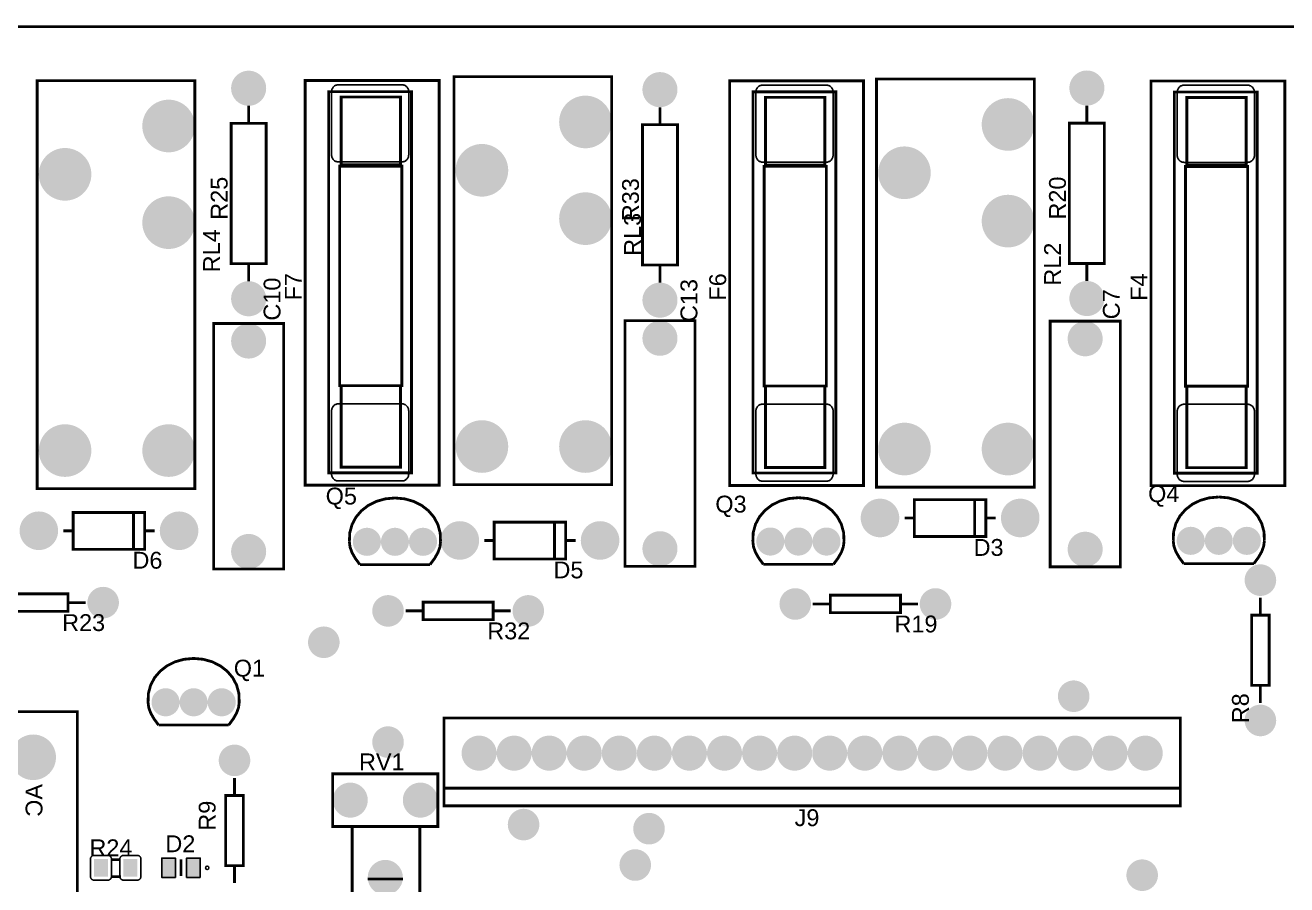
# Model space of a CAD drawing. Header units: inches. Extents: x 15 to 148, y 10 to 111.
# Drawn here: x 131.62 to 137.38, y 101.42 to 105.34 of the extents above; entities that cross this region are included whole.
import ezdxf

# ---------------------------------------------------------------- set-up
doc = ezdxf.new("R2010")
doc.units = ezdxf.units.IN
doc.header["$MEASUREMENT"] = 0
doc.layers.add('BLK_12AWG', color=7, linetype='Continuous')

# ---------------------------------------------------------------- blocks, each defined once
blk = doc.blocks.new('RPAD')
blk.add_trace([(-0.5, -0.5), (-0.5, 0.5), (0.5, -0.5), (0.5, 0.5)])
blk = doc.blocks.new('EPAD')
at = {"const_width": 0.5}
blk.add_lwpolyline([(-0.25, 0, 1), (0.25, 0, 1)], format="xyb", close=True, dxfattribs=at)
blk = doc.blocks.new('trr')
for points, const_width in [([(131.518, 100.4441), (137.4527, 100.4441), (137.4527, 104.9698), (131.518, 104.9698), (131.518, 100.4441)], 0.008), ([(131.518, 100.4441), (137.4527, 100.4441), (137.4527, 104.9698), (131.518, 104.9698), (131.518, 100.4441)], 0.008), ([(131.518, 100.4441), (137.4527, 100.4441), (137.4527, 104.9698), (131.518, 104.9698), (131.518, 100.4441)], 0.008), ([(132.521, 103.6527), (132.971, 103.6527), (132.971, 104.8159), (132.521, 104.8159), (132.521, 103.6527)], 0.008), ([(132.521, 103.6527), (132.971, 103.6527), (132.971, 104.8159), (132.521, 104.8159), (132.521, 103.6527)], 0.008), ([(132.521, 103.6527), (132.971, 103.6527), (132.971, 104.8159), (132.521, 104.8159), (132.521, 103.6527)], 0.008), ([(133.2857, 103.6627), (133.6676, 103.6627), (133.6676, 104.8162), (133.2857, 104.8162), (133.2857, 103.6627)], 0.008), ([(133.2857, 103.6627), (133.6676, 103.6627), (133.6676, 104.8162), (133.2857, 104.8162), (133.2857, 103.6627)], 0.008), ([(133.2857, 103.6627), (133.6676, 103.6627), (133.6676, 104.8162), (133.2857, 104.8162), (133.2857, 103.6627)], 0.008), ([(133.7099, 103.6642), (134.1599, 103.6642), (134.1599, 104.8274), (133.7099, 104.8274), (133.7099, 103.6642)], 0.008), ([(133.7099, 103.6642), (134.1599, 103.6642), (134.1599, 104.8274), (133.7099, 104.8274), (133.7099, 103.6642)], 0.008), ([(133.7099, 103.6642), (134.1599, 103.6642), (134.1599, 104.8274), (133.7099, 104.8274), (133.7099, 103.6642)], 0.008), ([(134.4962, 103.6619), (134.8781, 103.6619), (134.8781, 104.8155), (134.4962, 104.8155), (134.4962, 103.6619)], 0.008), ([(134.4962, 103.6619), (134.8781, 103.6619), (134.8781, 104.8155), (134.4962, 104.8155), (134.4962, 103.6619)], 0.008), ([(134.4962, 103.6619), (134.8781, 103.6619), (134.8781, 104.8155), (134.4962, 104.8155), (134.4962, 103.6619)], 0.008), ([(134.9152, 103.6571), (135.3652, 103.6571), (135.3652, 104.8203), (134.9152, 104.8203), (134.9152, 103.6571)], 0.008), ([(134.9152, 103.6571), (135.3652, 103.6571), (135.3652, 104.8203), (134.9152, 104.8203), (134.9152, 103.6571)], 0.008), ([(134.9152, 103.6571), (135.3652, 103.6571), (135.3652, 104.8203), (134.9152, 104.8203), (134.9152, 103.6571)], 0.008), ([(135.6979, 103.6615), (136.0798, 103.6615), (136.0798, 104.8151), (135.6979, 104.8151), (135.6979, 103.6615)], 0.008), ([(135.6979, 103.6615), (136.0798, 103.6615), (136.0798, 104.8151), (135.6979, 104.8151), (135.6979, 103.6615)], 0.008), ([(135.6979, 103.6615), (136.0798, 103.6615), (136.0798, 104.8151), (135.6979, 104.8151), (135.6979, 103.6615)], 0.008), ([(133.3527, 103.6981), (133.5889, 103.6981), (133.5889, 104.7847), (133.3527, 104.7847), (133.3527, 103.6981)], 0.008), ([(133.3527, 103.6981), (133.5889, 103.6981), (133.5889, 104.7847), (133.3527, 104.7847), (133.3527, 103.6981)], 0.008), ([(133.3527, 103.6981), (133.5889, 103.6981), (133.5889, 104.7847), (133.3527, 104.7847), (133.3527, 103.6981)], 0.008), ([(134.5631, 103.6974), (134.7993, 103.6974), (134.7993, 104.784), (134.5631, 104.784), (134.5631, 103.6974)], 0.008), ([(134.5631, 103.6974), (134.7993, 103.6974), (134.7993, 104.784), (134.5631, 104.784), (134.5631, 103.6974)], 0.008), ([(134.5631, 103.6974), (134.7993, 103.6974), (134.7993, 104.784), (134.5631, 104.784), (134.5631, 103.6974)], 0.008), ([(135.7648, 103.697), (136.001, 103.697), (136.001, 104.7836), (135.7648, 104.7836), (135.7648, 103.697)], 0.008), ([(135.7648, 103.697), (136.001, 103.697), (136.001, 104.7836), (135.7648, 104.7836), (135.7648, 103.697)], 0.008), ([(135.7648, 103.697), (136.001, 103.697), (136.001, 104.7836), (135.7648, 104.7836), (135.7648, 103.697)], 0.008), ([(133.1243, 104.6942), (133.1243, 104.7442)], 0.008), ([(133.1243, 104.6942), (133.1243, 104.7442)], 0.008), ([(133.1243, 104.6942), (133.1243, 104.7442)], 0.008), ([(133.3881, 104.5761), (133.5574, 104.5761), (133.5574, 104.769), (133.3881, 104.769), (133.3881, 104.5761)], 0.008), ([(133.3881, 104.5761), (133.5574, 104.5761), (133.5574, 104.769), (133.3881, 104.769), (133.3881, 104.5761)], 0.008), ([(133.3881, 104.5761), (133.5574, 104.5761), (133.5574, 104.769), (133.3881, 104.769), (133.3881, 104.5761)], 0.008), ([(134.2975, 104.6902), (134.2975, 104.7402)], 0.008), ([(134.2975, 104.6902), (134.2975, 104.7402)], 0.008), ([(134.2975, 104.6902), (134.2975, 104.7402)], 0.008), ([(134.5985, 104.5753), (134.7678, 104.5753), (134.7678, 104.7682), (134.5985, 104.7682), (134.5985, 104.5753)], 0.008), ([(134.5985, 104.5753), (134.7678, 104.5753), (134.7678, 104.7682), (134.5985, 104.7682), (134.5985, 104.5753)], 0.008), ([(134.5985, 104.5753), (134.7678, 104.5753), (134.7678, 104.7682), (134.5985, 104.7682), (134.5985, 104.5753)], 0.008), ([(135.5152, 104.6948), (135.5152, 104.7448)], 0.008), ([(135.5152, 104.6948), (135.5152, 104.7448)], 0.008), ([(135.5152, 104.6948), (135.5152, 104.7448)], 0.008), ([(135.8002, 104.5749), (135.9695, 104.5749), (135.9695, 104.7678), (135.8002, 104.7678), (135.8002, 104.5749)], 0.008), ([(135.8002, 104.5749), (135.9695, 104.5749), (135.9695, 104.7678), (135.8002, 104.7678), (135.8002, 104.5749)], 0.008), ([(135.8002, 104.5749), (135.9695, 104.5749), (135.9695, 104.7678), (135.8002, 104.7678), (135.8002, 104.5749)], 0.008), ([(133.0743, 104.2942), (133.1743, 104.2942), (133.1743, 104.6942), (133.0743, 104.6942), (133.0743, 104.2942)], 0.008), ([(133.0743, 104.2942), (133.1743, 104.2942), (133.1743, 104.6942), (133.0743, 104.6942), (133.0743, 104.2942)], 0.008), ([(133.0743, 104.2942), (133.1743, 104.2942), (133.1743, 104.6942), (133.0743, 104.6942), (133.0743, 104.2942)], 0.008), ([(134.2475, 104.2902), (134.3475, 104.2902), (134.3475, 104.6902), (134.2475, 104.6902), (134.2475, 104.2902)], 0.008), ([(134.2475, 104.2902), (134.3475, 104.2902), (134.3475, 104.6902), (134.2475, 104.6902), (134.2475, 104.2902)], 0.008), ([(134.2475, 104.2902), (134.3475, 104.2902), (134.3475, 104.6902), (134.2475, 104.6902), (134.2475, 104.2902)], 0.008), ([(135.4652, 104.2948), (135.5652, 104.2948), (135.5652, 104.6948), (135.4652, 104.6948), (135.4652, 104.2948)], 0.008), ([(135.4652, 104.2948), (135.5652, 104.2948), (135.5652, 104.6948), (135.4652, 104.6948), (135.4652, 104.2948)], 0.008), ([(135.4652, 104.2948), (135.5652, 104.2948), (135.5652, 104.6948), (135.4652, 104.6948), (135.4652, 104.2948)], 0.008), ([(133.3842, 103.9462), (133.5613, 103.9462), (133.5613, 104.5721), (133.3842, 104.5721), (133.3842, 103.9462)], 0.008), ([(133.3842, 103.9462), (133.5613, 103.9462), (133.5613, 104.5721), (133.3842, 104.5721), (133.3842, 103.9462)], 0.008), ([(133.3842, 103.9462), (133.5613, 103.9462), (133.5613, 104.5721), (133.3842, 104.5721), (133.3842, 103.9462)], 0.008), ([(134.5946, 103.9454), (134.7718, 103.9454), (134.7718, 104.5714), (134.5946, 104.5714), (134.5946, 103.9454)], 0.008), ([(134.5946, 103.9454), (134.7718, 103.9454), (134.7718, 104.5714), (134.5946, 104.5714), (134.5946, 103.9454)], 0.008), ([(134.5946, 103.9454), (134.7718, 103.9454), (134.7718, 104.5714), (134.5946, 104.5714), (134.5946, 103.9454)], 0.008), ([(135.7963, 103.945), (135.9735, 103.945), (135.9735, 104.571), (135.7963, 104.571), (135.7963, 103.945)], 0.008), ([(135.7963, 103.945), (135.9735, 103.945), (135.9735, 104.571), (135.7963, 104.571), (135.7963, 103.945)], 0.008), ([(135.7963, 103.945), (135.9735, 103.945), (135.9735, 104.571), (135.7963, 104.571), (135.7963, 103.945)], 0.008), ([(133.1243, 104.2442), (133.1243, 104.2942)], 0.008), ([(133.1243, 104.2442), (133.1243, 104.2942)], 0.008), ([(133.1243, 104.2442), (133.1243, 104.2942)], 0.008), ([(134.2975, 104.2402), (134.2975, 104.2902)], 0.008), ([(134.2975, 104.2402), (134.2975, 104.2902)], 0.008), ([(134.2975, 104.2402), (134.2975, 104.2902)], 0.008), ([(135.5152, 104.2448), (135.5152, 104.2948)], 0.008), ([(135.5152, 104.2448), (135.5152, 104.2948)], 0.008), ([(135.5152, 104.2448), (135.5152, 104.2948)], 0.008), ([(134.1975, 103.4316), (134.3975, 103.4316), (134.3975, 104.1316), (134.1975, 104.1316), (134.1975, 103.4316)], 0.008), ([(134.1975, 103.4316), (134.3975, 103.4316), (134.3975, 104.1316), (134.1975, 104.1316), (134.1975, 103.4316)], 0.008), ([(134.1975, 103.4316), (134.3975, 103.4316), (134.3975, 104.1316), (134.1975, 104.1316), (134.1975, 103.4316)], 0.008), ([(135.4103, 103.4301), (135.6103, 103.4301), (135.6103, 104.1301), (135.4103, 104.1301), (135.4103, 103.4301)], 0.008), ([(135.4103, 103.4301), (135.6103, 103.4301), (135.6103, 104.1301), (135.4103, 104.1301), (135.4103, 103.4301)], 0.008), ([(135.4103, 103.4301), (135.6103, 103.4301), (135.6103, 104.1301), (135.4103, 104.1301), (135.4103, 103.4301)], 0.008), ([(133.0243, 103.4237), (133.2243, 103.4237), (133.2243, 104.1237), (133.0243, 104.1237), (133.0243, 103.4237)], 0.008), ([(133.0243, 103.4237), (133.2243, 103.4237), (133.2243, 104.1237), (133.0243, 104.1237), (133.0243, 103.4237)], 0.008), ([(133.0243, 103.4237), (133.2243, 103.4237), (133.2243, 104.1237), (133.0243, 104.1237), (133.0243, 103.4237)], 0.008), ([(133.3881, 103.7139), (133.5574, 103.7139), (133.5574, 103.9462), (133.3881, 103.9462), (133.3881, 103.7139)], 0.008), ([(133.3881, 103.7139), (133.5574, 103.7139), (133.5574, 103.9462), (133.3881, 103.9462), (133.3881, 103.7139)], 0.008), ([(133.3881, 103.7139), (133.5574, 103.7139), (133.5574, 103.9462), (133.3881, 103.9462), (133.3881, 103.7139)], 0.008), ([(134.5985, 103.7131), (134.7678, 103.7131), (134.7678, 103.9454), (134.5985, 103.9454), (134.5985, 103.7131)], 0.008), ([(134.5985, 103.7131), (134.7678, 103.7131), (134.7678, 103.9454), (134.5985, 103.9454), (134.5985, 103.7131)], 0.008), ([(134.5985, 103.7131), (134.7678, 103.7131), (134.7678, 103.9454), (134.5985, 103.9454), (134.5985, 103.7131)], 0.008), ([(135.8002, 103.7127), (135.9695, 103.7127), (135.9695, 103.945), (135.8002, 103.945), (135.8002, 103.7127)], 0.008), ([(135.8002, 103.7127), (135.9695, 103.7127), (135.9695, 103.945), (135.8002, 103.945), (135.8002, 103.7127)], 0.008), ([(135.8002, 103.7127), (135.9695, 103.7127), (135.9695, 103.945), (135.8002, 103.945), (135.8002, 103.7127)], 0.008), ([(133.4116, 103.5013), (133.4127, 103.5268), (133.4192, 103.5505), (133.4305, 103.5717), (133.4463, 103.5901), (133.4658, 103.6053), (133.4886, 103.6166), (133.514, 103.6238), (133.5416, 103.6263)], 0.008), ([(133.4116, 103.5013), (133.4127, 103.5268), (133.4192, 103.5505), (133.4305, 103.5717), (133.4463, 103.5901), (133.4658, 103.6053), (133.4886, 103.6166), (133.514, 103.6238), (133.5416, 103.6263)], 0.008), ([(133.4116, 103.5013), (133.4127, 103.5268), (133.4192, 103.5505), (133.4305, 103.5717), (133.4463, 103.5901), (133.4658, 103.6053), (133.4886, 103.6166), (133.514, 103.6238), (133.5416, 103.6263)], 0.008), ([(133.6716, 103.5013), (133.6706, 103.5268), (133.6641, 103.5505), (133.6527, 103.5717), (133.637, 103.5901), (133.6175, 103.6053), (133.5947, 103.6166), (133.5692, 103.6238), (133.5416, 103.6263)], 0.008), ([(133.6716, 103.5013), (133.6706, 103.5268), (133.6641, 103.5505), (133.6527, 103.5717), (133.637, 103.5901), (133.6175, 103.6053), (133.5947, 103.6166), (133.5692, 103.6238), (133.5416, 103.6263)], 0.008), ([(133.6716, 103.5013), (133.6706, 103.5268), (133.6641, 103.5505), (133.6527, 103.5717), (133.637, 103.5901), (133.6175, 103.6053), (133.5947, 103.6166), (133.5692, 103.6238), (133.5416, 103.6263)], 0.008), ([(134.5624, 103.5021), (134.5635, 103.5276), (134.5699, 103.5513), (134.5813, 103.5725), (134.5971, 103.5909), (134.6166, 103.6061), (134.6394, 103.6174), (134.6648, 103.6246), (134.6924, 103.6271)], 0.008), ([(134.5624, 103.5021), (134.5635, 103.5276), (134.5699, 103.5513), (134.5813, 103.5725), (134.5971, 103.5909), (134.6166, 103.6061), (134.6394, 103.6174), (134.6648, 103.6246), (134.6924, 103.6271)], 0.008), ([(134.5624, 103.5021), (134.5635, 103.5276), (134.5699, 103.5513), (134.5813, 103.5725), (134.5971, 103.5909), (134.6166, 103.6061), (134.6394, 103.6174), (134.6648, 103.6246), (134.6924, 103.6271)], 0.008), ([(134.8224, 103.5021), (134.8214, 103.5276), (134.8149, 103.5513), (134.8035, 103.5725), (134.7878, 103.5909), (134.7682, 103.6061), (134.7455, 103.6174), (134.72, 103.6246), (134.6924, 103.6271)], 0.008), ([(134.8224, 103.5021), (134.8214, 103.5276), (134.8149, 103.5513), (134.8035, 103.5725), (134.7878, 103.5909), (134.7682, 103.6061), (134.7455, 103.6174), (134.72, 103.6246), (134.6924, 103.6271)], 0.008), ([(134.8224, 103.5021), (134.8214, 103.5276), (134.8149, 103.5513), (134.8035, 103.5725), (134.7878, 103.5909), (134.7682, 103.6061), (134.7455, 103.6174), (134.72, 103.6246), (134.6924, 103.6271)], 0.008), ([(135.7614, 103.5041), (135.7625, 103.5296), (135.7689, 103.5533), (135.7803, 103.5745), (135.7961, 103.5929), (135.8156, 103.6081), (135.8384, 103.6194), (135.8638, 103.6266), (135.8914, 103.6291)], 0.008), ([(135.7614, 103.5041), (135.7625, 103.5296), (135.7689, 103.5533), (135.7803, 103.5745), (135.7961, 103.5929), (135.8156, 103.6081), (135.8384, 103.6194), (135.8638, 103.6266), (135.8914, 103.6291)], 0.008), ([(135.7614, 103.5041), (135.7625, 103.5296), (135.7689, 103.5533), (135.7803, 103.5745), (135.7961, 103.5929), (135.8156, 103.6081), (135.8384, 103.6194), (135.8638, 103.6266), (135.8914, 103.6291)], 0.008), ([(136.0214, 103.5041), (136.0204, 103.5296), (136.0139, 103.5533), (136.0025, 103.5745), (135.9868, 103.5929), (135.9672, 103.6081), (135.9445, 103.6194), (135.919, 103.6266), (135.8914, 103.6291)], 0.008), ([(136.0214, 103.5041), (136.0204, 103.5296), (136.0139, 103.5533), (136.0025, 103.5745), (135.9868, 103.5929), (135.9672, 103.6081), (135.9445, 103.6194), (135.919, 103.6266), (135.8914, 103.6291)], 0.008), ([(136.0214, 103.5041), (136.0204, 103.5296), (136.0139, 103.5533), (136.0025, 103.5745), (135.9868, 103.5929), (135.9672, 103.6081), (135.9445, 103.6194), (135.919, 103.6266), (135.8914, 103.6291)], 0.008), ([(135.023, 103.5163), (135.227, 103.5163), (135.227, 103.6213), (135.023, 103.6213), (135.023, 103.5163)], 0.008), ([(135.023, 103.5163), (135.227, 103.5163), (135.227, 103.6213), (135.023, 103.6213), (135.023, 103.5163)], 0.008), ([(135.023, 103.5163), (135.227, 103.5163), (135.227, 103.6213), (135.023, 103.6213), (135.023, 103.5163)], 0.008), ([(135.195, 103.5173), (135.195, 103.6203)], 0.008), ([(135.195, 103.5173), (135.195, 103.6203)], 0.008), ([(135.195, 103.5173), (135.195, 103.6203)], 0.008), ([(132.6239, 103.4798), (132.8279, 103.4798), (132.8279, 103.5848), (132.6239, 103.5848), (132.6239, 103.4798)], 0.008), ([(132.6239, 103.4798), (132.8279, 103.4798), (132.8279, 103.5848), (132.6239, 103.5848), (132.6239, 103.4798)], 0.008), ([(132.6239, 103.4798), (132.8279, 103.4798), (132.8279, 103.5848), (132.6239, 103.5848), (132.6239, 103.4798)], 0.008), ([(132.7959, 103.4808), (132.7959, 103.5838)], 0.008), ([(132.7959, 103.4808), (132.7959, 103.5838)], 0.008), ([(132.7959, 103.4808), (132.7959, 103.5838)], 0.008), ([(133.8247, 103.4522), (134.0287, 103.4522), (134.0287, 103.5572), (133.8247, 103.5572), (133.8247, 103.4522)], 0.008), ([(133.8247, 103.4522), (134.0287, 103.4522), (134.0287, 103.5572), (133.8247, 103.5572), (133.8247, 103.4522)], 0.008), ([(133.8247, 103.4522), (134.0287, 103.4522), (134.0287, 103.5572), (133.8247, 103.5572), (133.8247, 103.4522)], 0.008), ([(133.9967, 103.4532), (133.9967, 103.5562)], 0.008), ([(133.9967, 103.4532), (133.9967, 103.5562)], 0.008), ([(133.9967, 103.4532), (133.9967, 103.5562)], 0.008), ([(135.023, 103.5693), (134.995, 103.5693)], 0.008), ([(135.023, 103.5693), (134.995, 103.5693)], 0.008), ([(135.023, 103.5693), (134.995, 103.5693)], 0.008), ([(135.255, 103.5693), (135.227, 103.5693)], 0.008), ([(135.255, 103.5693), (135.227, 103.5693)], 0.008), ([(135.255, 103.5693), (135.227, 103.5693)], 0.008), ([(132.6239, 103.5328), (132.5959, 103.5328)], 0.008), ([(132.6239, 103.5328), (132.5959, 103.5328)], 0.008), ([(132.6239, 103.5328), (132.5959, 103.5328)], 0.008), ([(132.8559, 103.5328), (132.8279, 103.5328)], 0.008), ([(132.8559, 103.5328), (132.8279, 103.5328)], 0.008), ([(132.8559, 103.5328), (132.8279, 103.5328)], 0.008), ([(133.4116, 103.5013), (133.4135, 103.4862), (133.4191, 103.4706), (133.4285, 103.4542), (133.4416, 103.4363)], 0.008), ([(133.4116, 103.5013), (133.4135, 103.4862), (133.4191, 103.4706), (133.4285, 103.4542), (133.4416, 103.4363)], 0.008), ([(133.4116, 103.5013), (133.4135, 103.4862), (133.4191, 103.4706), (133.4285, 103.4542), (133.4416, 103.4363)], 0.008), ([(133.6716, 103.5013), (133.6698, 103.4862), (133.6641, 103.4706), (133.6548, 103.4542), (133.6416, 103.4363)], 0.008), ([(133.6716, 103.5013), (133.6698, 103.4862), (133.6641, 103.4706), (133.6548, 103.4542), (133.6416, 103.4363)], 0.008), ([(133.6716, 103.5013), (133.6698, 103.4862), (133.6641, 103.4706), (133.6548, 103.4542), (133.6416, 103.4363)], 0.008), ([(133.8247, 103.5052), (133.7967, 103.5052)], 0.008), ([(133.8247, 103.5052), (133.7967, 103.5052)], 0.008), ([(133.8247, 103.5052), (133.7967, 103.5052)], 0.008), ([(134.0567, 103.5052), (134.0287, 103.5052)], 0.008), ([(134.0567, 103.5052), (134.0287, 103.5052)], 0.008), ([(134.0567, 103.5052), (134.0287, 103.5052)], 0.008), ([(134.5624, 103.5021), (134.5643, 103.487), (134.5699, 103.4714), (134.5793, 103.455), (134.5924, 103.4371)], 0.008), ([(134.5624, 103.5021), (134.5643, 103.487), (134.5699, 103.4714), (134.5793, 103.455), (134.5924, 103.4371)], 0.008), ([(134.5624, 103.5021), (134.5643, 103.487), (134.5699, 103.4714), (134.5793, 103.455), (134.5924, 103.4371)], 0.008), ([(134.8224, 103.5021), (134.8205, 103.487), (134.8149, 103.4714), (134.8055, 103.455), (134.7924, 103.4371)], 0.008), ([(134.8224, 103.5021), (134.8205, 103.487), (134.8149, 103.4714), (134.8055, 103.455), (134.7924, 103.4371)], 0.008), ([(134.8224, 103.5021), (134.8205, 103.487), (134.8149, 103.4714), (134.8055, 103.455), (134.7924, 103.4371)], 0.008), ([(135.7614, 103.5041), (135.7633, 103.489), (135.7689, 103.4734), (135.7783, 103.457), (135.7914, 103.4391)], 0.008), ([(135.7614, 103.5041), (135.7633, 103.489), (135.7689, 103.4734), (135.7783, 103.457), (135.7914, 103.4391)], 0.008), ([(135.7614, 103.5041), (135.7633, 103.489), (135.7689, 103.4734), (135.7783, 103.457), (135.7914, 103.4391)], 0.008), ([(136.0214, 103.5041), (136.0195, 103.489), (136.0139, 103.4734), (136.0045, 103.457), (135.9914, 103.4391)], 0.008), ([(136.0214, 103.5041), (136.0195, 103.489), (136.0139, 103.4734), (136.0045, 103.457), (135.9914, 103.4391)], 0.008), ([(136.0214, 103.5041), (136.0195, 103.489), (136.0139, 103.4734), (136.0045, 103.457), (135.9914, 103.4391)], 0.008), ([(133.4416, 103.4363), (133.6416, 103.4363)], 0.008), ([(133.4416, 103.4363), (133.6416, 103.4363)], 0.008), ([(133.4416, 103.4363), (133.6416, 103.4363)], 0.008), ([(134.5924, 103.4371), (134.7924, 103.4371)], 0.008), ([(134.5924, 103.4371), (134.7924, 103.4371)], 0.008), ([(134.5924, 103.4371), (134.7924, 103.4371)], 0.008), ([(135.7914, 103.4391), (135.9914, 103.4391)], 0.008), ([(135.7914, 103.4391), (135.9914, 103.4391)], 0.008), ([(135.7914, 103.4391), (135.9914, 103.4391)], 0.008), ([(132.4093, 103.303), (132.6093, 103.303), (132.6093, 103.353), (132.4093, 103.353), (132.4093, 103.303)], 0.008), ([(132.4093, 103.303), (132.6093, 103.303), (132.6093, 103.353), (132.4093, 103.353), (132.4093, 103.303)], 0.008), ([(132.4093, 103.303), (132.6093, 103.303), (132.6093, 103.353), (132.4093, 103.353), (132.4093, 103.303)], 0.008), ([(134.7834, 103.2991), (134.9834, 103.2991), (134.9834, 103.3491), (134.7834, 103.3491), (134.7834, 103.2991)], 0.008), ([(134.7834, 103.2991), (134.9834, 103.2991), (134.9834, 103.3491), (134.7834, 103.3491), (134.7834, 103.2991)], 0.008), ([(134.7834, 103.2991), (134.9834, 103.2991), (134.9834, 103.3491), (134.7834, 103.3491), (134.7834, 103.2991)], 0.008), ([(136.0101, 103.2921), (136.0101, 103.3421)], 0.008), ([(136.0101, 103.2921), (136.0101, 103.3421)], 0.008), ([(136.0101, 103.2921), (136.0101, 103.3421)], 0.008), ([(132.6593, 103.328), (132.6093, 103.328)], 0.008), ([(132.6593, 103.328), (132.6093, 103.328)], 0.008), ([(132.6593, 103.328), (132.6093, 103.328)], 0.008), ([(133.6219, 103.3044), (133.5719, 103.3044)], 0.008), ([(133.6219, 103.3044), (133.5719, 103.3044)], 0.008), ([(133.6219, 103.3044), (133.5719, 103.3044)], 0.008), ([(133.6219, 103.2794), (133.8219, 103.2794), (133.8219, 103.3294), (133.6219, 103.3294), (133.6219, 103.2794)], 0.008), ([(133.6219, 103.2794), (133.8219, 103.2794), (133.8219, 103.3294), (133.6219, 103.3294), (133.6219, 103.2794)], 0.008), ([(133.6219, 103.2794), (133.8219, 103.2794), (133.8219, 103.3294), (133.6219, 103.3294), (133.6219, 103.2794)], 0.008), ([(133.8719, 103.3044), (133.8219, 103.3044)], 0.008), ([(133.8719, 103.3044), (133.8219, 103.3044)], 0.008), ([(133.8719, 103.3044), (133.8219, 103.3044)], 0.008), ([(134.7834, 103.3241), (134.7334, 103.3241)], 0.008), ([(134.7834, 103.3241), (134.7334, 103.3241)], 0.008), ([(134.7834, 103.3241), (134.7334, 103.3241)], 0.008), ([(135.0334, 103.3241), (134.9834, 103.3241)], 0.008), ([(135.0334, 103.3241), (134.9834, 103.3241)], 0.008), ([(135.0334, 103.3241), (134.9834, 103.3241)], 0.008), ([(135.9851, 103.0921), (136.0351, 103.0921), (136.0351, 103.2921), (135.9851, 103.2921), (135.9851, 103.0921)], 0.008), ([(135.9851, 103.0921), (136.0351, 103.0921), (136.0351, 103.2921), (135.9851, 103.2921), (135.9851, 103.0921)], 0.008), ([(135.9851, 103.0921), (136.0351, 103.0921), (136.0351, 103.2921), (135.9851, 103.2921), (135.9851, 103.0921)], 0.008), ([(132.8374, 103.0439), (132.8384, 103.0695), (132.8449, 103.0931), (132.8563, 103.1144), (132.8721, 103.1328), (132.8916, 103.1479), (132.9144, 103.1593), (132.9398, 103.1664), (132.9674, 103.1689)], 0.008), ([(132.8374, 103.0439), (132.8384, 103.0695), (132.8449, 103.0931), (132.8563, 103.1144), (132.8721, 103.1328), (132.8916, 103.1479), (132.9144, 103.1593), (132.9398, 103.1664), (132.9674, 103.1689)], 0.008), ([(132.8374, 103.0439), (132.8384, 103.0695), (132.8449, 103.0931), (132.8563, 103.1144), (132.8721, 103.1328), (132.8916, 103.1479), (132.9144, 103.1593), (132.9398, 103.1664), (132.9674, 103.1689)], 0.008), ([(133.0974, 103.0439), (133.0964, 103.0695), (133.0899, 103.0931), (133.0785, 103.1144), (133.0628, 103.1328), (133.0432, 103.1479), (133.0205, 103.1593), (132.995, 103.1664), (132.9674, 103.1689)], 0.008), ([(133.0974, 103.0439), (133.0964, 103.0695), (133.0899, 103.0931), (133.0785, 103.1144), (133.0628, 103.1328), (133.0432, 103.1479), (133.0205, 103.1593), (132.995, 103.1664), (132.9674, 103.1689)], 0.008), ([(133.0974, 103.0439), (133.0964, 103.0695), (133.0899, 103.0931), (133.0785, 103.1144), (133.0628, 103.1328), (133.0432, 103.1479), (133.0205, 103.1593), (132.995, 103.1664), (132.9674, 103.1689)], 0.008), ([(136.0101, 103.0421), (136.0101, 103.0921)], 0.008), ([(136.0101, 103.0421), (136.0101, 103.0921)], 0.008), ([(136.0101, 103.0421), (136.0101, 103.0921)], 0.008), ([(131.5649, 100.954), (132.6358, 100.954), (132.6358, 103.017), (131.5649, 103.017), (131.5649, 100.954)], 0.008), ([(131.5649, 100.954), (132.6358, 100.954), (132.6358, 103.017), (131.5649, 103.017), (131.5649, 100.954)], 0.008), ([(131.5649, 100.954), (132.6358, 100.954), (132.6358, 103.017), (131.5649, 103.017), (131.5649, 100.954)], 0.008), ([(132.8374, 103.0439), (132.8393, 103.0288), (132.8449, 103.0133), (132.8543, 102.9968), (132.8674, 102.9789)], 0.008), ([(132.8374, 103.0439), (132.8393, 103.0288), (132.8449, 103.0133), (132.8543, 102.9968), (132.8674, 102.9789)], 0.008), ([(132.8374, 103.0439), (132.8393, 103.0288), (132.8449, 103.0133), (132.8543, 102.9968), (132.8674, 102.9789)], 0.008), ([(133.0974, 103.0439), (133.0955, 103.0288), (133.0899, 103.0133), (133.0805, 102.9968), (133.0674, 102.9789)], 0.008), ([(133.0974, 103.0439), (133.0955, 103.0288), (133.0899, 103.0133), (133.0805, 102.9968), (133.0674, 102.9789)], 0.008), ([(133.0974, 103.0439), (133.0955, 103.0288), (133.0899, 103.0133), (133.0805, 102.9968), (133.0674, 102.9789)], 0.008), ([(132.8674, 102.9789), (133.0674, 102.9789)], 0.008), ([(132.8674, 102.9789), (133.0674, 102.9789)], 0.008), ([(132.8674, 102.9789), (133.0674, 102.9789)], 0.008), ([(133.6816, 102.7489), (135.7816, 102.7489), (135.7816, 102.9989), (133.6816, 102.9989), (133.6816, 102.7489)], 0.008), ([(133.6816, 102.7489), (135.7816, 102.7489), (135.7816, 102.9989), (133.6816, 102.9989), (133.6816, 102.7489)], 0.008), ([(133.6816, 102.7489), (135.7816, 102.7489), (135.7816, 102.9989), (133.6816, 102.9989), (133.6816, 102.7489)], 0.008), ([(133.3641, 102.69), (133.6641, 102.69), (133.6641, 102.84), (133.3641, 102.84), (133.3641, 102.69)], 0.008), ([(133.3641, 102.69), (133.6641, 102.69), (133.6641, 102.84), (133.3641, 102.84), (133.3641, 102.69)], 0.008), ([(133.3641, 102.69), (133.6641, 102.69), (133.6641, 102.84), (133.3641, 102.84), (133.3641, 102.69)], 0.008), ([(133.084, 102.7783), (133.084, 102.8283)], 0.008), ([(133.084, 102.7783), (133.084, 102.8283)], 0.008), ([(133.084, 102.7783), (133.084, 102.8283)], 0.008), ([(135.7816, 102.7989), (133.6816, 102.7989)], 0.008), ([(135.7816, 102.7989), (133.6816, 102.7989)], 0.008), ([(135.7816, 102.7989), (133.6816, 102.7989)], 0.008), ([(133.059, 102.5783), (133.109, 102.5783), (133.109, 102.7783), (133.059, 102.7783), (133.059, 102.5783)], 0.008), ([(133.059, 102.5783), (133.109, 102.5783), (133.109, 102.7783), (133.059, 102.7783), (133.059, 102.5783)], 0.008), ([(133.059, 102.5783), (133.109, 102.5783), (133.109, 102.7783), (133.059, 102.7783), (133.059, 102.5783)], 0.008), ([(133.4196, 102.4698), (133.6125, 102.4698), (133.6125, 102.6902), (133.4196, 102.6902), (133.4196, 102.4698)], 0.008), ([(133.4196, 102.4698), (133.6125, 102.4698), (133.6125, 102.6902), (133.4196, 102.6902), (133.4196, 102.4698)], 0.008), ([(133.4196, 102.4698), (133.6125, 102.4698), (133.6125, 102.6902), (133.4196, 102.6902), (133.4196, 102.4698)], 0.008), ([(132.7321, 102.5951), (132.7591, 102.5951)], 0.008), ([(132.7321, 102.5951), (132.7591, 102.5951)], 0.008), ([(132.7321, 102.5951), (132.7591, 102.5951)], 0.008), ([(132.9314, 102.5485), (132.9314, 102.5958)], 0.00787), ([(132.9314, 102.5485), (132.9314, 102.5958)], 0.00787), ([(132.9314, 102.5485), (132.9314, 102.5958)], 0.00787), ([(132.7321, 102.5471), (132.7601, 102.5471)], 0.008), ([(132.7321, 102.5471), (132.7601, 102.5471)], 0.008), ([(132.7321, 102.5471), (132.7601, 102.5471)], 0.008), ([(133.084, 102.5283), (133.084, 102.5783)], 0.008), ([(133.084, 102.5283), (133.084, 102.5783)], 0.008), ([(133.084, 102.5283), (133.084, 102.5783)], 0.008), ([(133.5641, 102.54), (133.4641, 102.54)], 0.008), ([(133.5641, 102.54), (133.4641, 102.54)], 0.008), ([(133.5641, 102.54), (133.4641, 102.54)], 0.008)]:
    blk.add_lwpolyline(points, dxfattribs=dict(const_width=const_width))
for points in [[(133.3608, 104.6042), (133.3608, 104.7842), (133.3609, 104.7863), (133.3612, 104.7883), (133.3616, 104.7902), (133.3623, 104.7921), (133.3631, 104.7938), (133.3641, 104.7955), (133.3653, 104.797), (133.3665, 104.7984), (133.368, 104.7997), (133.3695, 104.8008), (133.3711, 104.8018), (133.3729, 104.8026), (133.3747, 104.8033), (133.3767, 104.8038), (133.3787, 104.8041), (133.3808, 104.8042), (133.5608, 104.8042), (133.5628, 104.8041), (133.5649, 104.8038), (133.5668, 104.8033), (133.5686, 104.8026), (133.5704, 104.8018), (133.572, 104.8008), (133.5736, 104.7997), (133.575, 104.7984), (133.5763, 104.797), (133.5774, 104.7955), (133.5784, 104.7938), (133.5792, 104.7921), (133.5799, 104.7902), (133.5804, 104.7883), (133.5807, 104.7863), (133.5808, 104.7842), (133.5808, 104.6042), (133.5807, 104.6021), (133.5804, 104.6001), (133.5799, 104.5982), (133.5792, 104.5963), (133.5784, 104.5946), (133.5774, 104.5929), (133.5763, 104.5914), (133.575, 104.59), (133.5736, 104.5887), (133.572, 104.5875), (133.5704, 104.5866), (133.5686, 104.5857), (133.5668, 104.5851), (133.5649, 104.5846), (133.5628, 104.5843), (133.5608, 104.5842), (133.3808, 104.5842), (133.3787, 104.5843), (133.3767, 104.5846), (133.3747, 104.5851), (133.3729, 104.5857), (133.3711, 104.5866), (133.3695, 104.5875), (133.368, 104.5887), (133.3665, 104.59), (133.3653, 104.5914), (133.3641, 104.5929), (133.3631, 104.5946), (133.3623, 104.5963), (133.3616, 104.5982), (133.3612, 104.6001), (133.3609, 104.6021), (133.3608, 104.6042)], [(134.5712, 104.6034), (134.5712, 104.7834), (134.5713, 104.7855), (134.5716, 104.7875), (134.5721, 104.7895), (134.5728, 104.7913), (134.5736, 104.7931), (134.5746, 104.7947), (134.5757, 104.7962), (134.577, 104.7976), (134.5784, 104.7989), (134.5799, 104.8001), (134.5816, 104.8011), (134.5833, 104.8019), (134.5852, 104.8025), (134.5871, 104.803), (134.5891, 104.8033), (134.5912, 104.8034), (134.7712, 104.8034), (134.7733, 104.8033), (134.7753, 104.803), (134.7772, 104.8025), (134.7791, 104.8019), (134.7808, 104.8011), (134.7825, 104.8001), (134.784, 104.7989), (134.7854, 104.7976), (134.7867, 104.7962), (134.7878, 104.7947), (134.7888, 104.7931), (134.7897, 104.7913), (134.7903, 104.7895), (134.7908, 104.7875), (134.7911, 104.7855), (134.7912, 104.7834), (134.7912, 104.6034), (134.7911, 104.6013), (134.7908, 104.5993), (134.7903, 104.5974), (134.7897, 104.5956), (134.7888, 104.5938), (134.7878, 104.5922), (134.7867, 104.5906), (134.7854, 104.5892), (134.784, 104.5879), (134.7825, 104.5868), (134.7808, 104.5858), (134.7791, 104.585), (134.7772, 104.5843), (134.7753, 104.5838), (134.7733, 104.5835), (134.7712, 104.5834), (134.5912, 104.5834), (134.5891, 104.5835), (134.5871, 104.5838), (134.5852, 104.5843), (134.5833, 104.585), (134.5816, 104.5858), (134.5799, 104.5868), (134.5784, 104.5879), (134.577, 104.5892), (134.5757, 104.5906), (134.5746, 104.5922), (134.5736, 104.5938), (134.5728, 104.5956), (134.5721, 104.5974), (134.5716, 104.5993), (134.5713, 104.6013), (134.5712, 104.6034)], [(135.7729, 104.603), (135.7729, 104.783), (135.773, 104.7851), (135.7733, 104.7871), (135.7738, 104.7891), (135.7745, 104.7909), (135.7753, 104.7927), (135.7763, 104.7943), (135.7774, 104.7958), (135.7787, 104.7973), (135.7801, 104.7985), (135.7816, 104.7997), (135.7833, 104.8007), (135.785, 104.8015), (135.7869, 104.8022), (135.7888, 104.8026), (135.7908, 104.8029), (135.7929, 104.803), (135.9729, 104.803), (135.975, 104.8029), (135.977, 104.8026), (135.9789, 104.8022), (135.9808, 104.8015), (135.9825, 104.8007), (135.9842, 104.7997), (135.9857, 104.7985), (135.9871, 104.7973), (135.9884, 104.7958), (135.9895, 104.7943), (135.9905, 104.7927), (135.9914, 104.7909), (135.992, 104.7891), (135.9925, 104.7871), (135.9928, 104.7851), (135.9929, 104.783), (135.9929, 104.603), (135.9928, 104.601), (135.9925, 104.599), (135.992, 104.597), (135.9914, 104.5952), (135.9905, 104.5934), (135.9895, 104.5918), (135.9884, 104.5902), (135.9871, 104.5888), (135.9857, 104.5875), (135.9842, 104.5864), (135.9825, 104.5854), (135.9808, 104.5846), (135.9789, 104.5839), (135.977, 104.5834), (135.975, 104.5831), (135.9729, 104.583), (135.7929, 104.583), (135.7908, 104.5831), (135.7888, 104.5834), (135.7869, 104.5839), (135.785, 104.5846), (135.7833, 104.5854), (135.7816, 104.5864), (135.7801, 104.5875), (135.7787, 104.5888), (135.7774, 104.5902), (135.7763, 104.5918), (135.7753, 104.5934), (135.7745, 104.5952), (135.7738, 104.597), (135.7733, 104.599), (135.773, 104.601), (135.7729, 104.603)], [(133.3608, 103.6947), (133.3608, 103.8747), (133.3609, 103.8768), (133.3612, 103.8788), (133.3616, 103.8808), (133.3623, 103.8826), (133.3631, 103.8844), (133.3641, 103.886), (133.3653, 103.8875), (133.3665, 103.889), (133.368, 103.8902), (133.3695, 103.8914), (133.3711, 103.8924), (133.3729, 103.8932), (133.3747, 103.8939), (133.3767, 103.8943), (133.3787, 103.8946), (133.3808, 103.8947), (133.5608, 103.8947), (133.5628, 103.8946), (133.5649, 103.8943), (133.5668, 103.8939), (133.5686, 103.8932), (133.5704, 103.8924), (133.572, 103.8914), (133.5736, 103.8902), (133.575, 103.889), (133.5763, 103.8875), (133.5774, 103.886), (133.5784, 103.8844), (133.5792, 103.8826), (133.5799, 103.8808), (133.5804, 103.8788), (133.5807, 103.8768), (133.5808, 103.8747), (133.5808, 103.6947), (133.5807, 103.6927), (133.5804, 103.6906), (133.5799, 103.6887), (133.5792, 103.6869), (133.5784, 103.6851), (133.5774, 103.6835), (133.5763, 103.6819), (133.575, 103.6805), (133.5736, 103.6792), (133.572, 103.6781), (133.5704, 103.6771), (133.5686, 103.6763), (133.5668, 103.6756), (133.5649, 103.6751), (133.5628, 103.6748), (133.5608, 103.6747), (133.3808, 103.6747), (133.3787, 103.6748), (133.3767, 103.6751), (133.3747, 103.6756), (133.3729, 103.6763), (133.3711, 103.6771), (133.3695, 103.6781), (133.368, 103.6792), (133.3665, 103.6805), (133.3653, 103.6819), (133.3641, 103.6835), (133.3631, 103.6851), (133.3623, 103.6869), (133.3616, 103.6887), (133.3612, 103.6906), (133.3609, 103.6927), (133.3608, 103.6947)], [(134.5712, 103.694), (134.5712, 103.874), (134.5713, 103.8761), (134.5716, 103.8781), (134.5721, 103.88), (134.5728, 103.8818), (134.5736, 103.8836), (134.5746, 103.8853), (134.5757, 103.8868), (134.577, 103.8882), (134.5784, 103.8895), (134.5799, 103.8906), (134.5816, 103.8916), (134.5833, 103.8924), (134.5852, 103.8931), (134.5871, 103.8936), (134.5891, 103.8939), (134.5912, 103.894), (134.7712, 103.894), (134.7733, 103.8939), (134.7753, 103.8936), (134.7772, 103.8931), (134.7791, 103.8924), (134.7808, 103.8916), (134.7825, 103.8906), (134.784, 103.8895), (134.7854, 103.8882), (134.7867, 103.8868), (134.7878, 103.8853), (134.7888, 103.8836), (134.7897, 103.8818), (134.7903, 103.88), (134.7908, 103.8781), (134.7911, 103.8761), (134.7912, 103.874), (134.7912, 103.694), (134.7911, 103.6919), (134.7908, 103.6899), (134.7903, 103.688), (134.7897, 103.6861), (134.7888, 103.6844), (134.7878, 103.6827), (134.7867, 103.6812), (134.7854, 103.6798), (134.784, 103.6785), (134.7825, 103.6773), (134.7808, 103.6764), (134.7791, 103.6755), (134.7772, 103.6749), (134.7753, 103.6744), (134.7733, 103.6741), (134.7712, 103.674), (134.5912, 103.674), (134.5891, 103.6741), (134.5871, 103.6744), (134.5852, 103.6749), (134.5833, 103.6755), (134.5816, 103.6764), (134.5799, 103.6773), (134.5784, 103.6785), (134.577, 103.6798), (134.5757, 103.6812), (134.5746, 103.6827), (134.5736, 103.6844), (134.5728, 103.6861), (134.5721, 103.688), (134.5716, 103.6899), (134.5713, 103.6919), (134.5712, 103.694)], [(135.7729, 103.6936), (135.7729, 103.8736), (135.773, 103.8757), (135.7733, 103.8777), (135.7738, 103.8796), (135.7745, 103.8815), (135.7753, 103.8832), (135.7763, 103.8849), (135.7774, 103.8864), (135.7787, 103.8878), (135.7801, 103.8891), (135.7816, 103.8902), (135.7833, 103.8912), (135.785, 103.892), (135.7869, 103.8927), (135.7888, 103.8932), (135.7908, 103.8935), (135.7929, 103.8936), (135.9729, 103.8936), (135.975, 103.8935), (135.977, 103.8932), (135.9789, 103.8927), (135.9808, 103.892), (135.9825, 103.8912), (135.9842, 103.8902), (135.9857, 103.8891), (135.9871, 103.8878), (135.9884, 103.8864), (135.9895, 103.8849), (135.9905, 103.8832), (135.9914, 103.8815), (135.992, 103.8796), (135.9925, 103.8777), (135.9928, 103.8757), (135.9929, 103.8736), (135.9929, 103.6936), (135.9928, 103.6915), (135.9925, 103.6895), (135.992, 103.6876), (135.9914, 103.6857), (135.9905, 103.684), (135.9895, 103.6823), (135.9884, 103.6808), (135.9871, 103.6794), (135.9857, 103.6781), (135.9842, 103.677), (135.9825, 103.676), (135.9808, 103.6751), (135.9789, 103.6745), (135.977, 103.674), (135.975, 103.6737), (135.9729, 103.6736), (135.7929, 103.6736), (135.7908, 103.6737), (135.7888, 103.674), (135.7869, 103.6745), (135.785, 103.6751), (135.7833, 103.676), (135.7816, 103.677), (135.7801, 103.6781), (135.7787, 103.6794), (135.7774, 103.6808), (135.7763, 103.6823), (135.7753, 103.684), (135.7745, 103.6857), (135.7738, 103.6876), (135.7733, 103.6895), (135.773, 103.6915), (135.7729, 103.6936)], [(132.6831, 102.6071), (132.7231, 102.6071), (132.7241, 102.6071), (132.7251, 102.6069), (132.7261, 102.6067), (132.727, 102.6064), (132.7279, 102.6059), (132.7287, 102.6055), (132.7295, 102.6049), (132.7302, 102.6042), (132.7308, 102.6035), (132.7314, 102.6028), (132.7319, 102.6019), (132.7323, 102.6011), (132.7326, 102.6001), (132.7329, 102.5992), (132.733, 102.5982), (132.7331, 102.5971), (132.7331, 102.5471), (132.733, 102.5461), (132.7329, 102.5451), (132.7326, 102.5441), (132.7323, 102.5432), (132.7319, 102.5423), (132.7314, 102.5415), (132.7308, 102.5407), (132.7302, 102.54), (132.7295, 102.5394), (132.7287, 102.5388), (132.7279, 102.5383), (132.727, 102.5379), (132.7261, 102.5376), (132.7251, 102.5373), (132.7241, 102.5372), (132.7231, 102.5371), (132.6831, 102.5371), (132.682, 102.5372), (132.681, 102.5373), (132.68, 102.5376), (132.6791, 102.5379), (132.6782, 102.5383), (132.6774, 102.5388), (132.6766, 102.5394), (132.6759, 102.54), (132.6753, 102.5407), (132.6747, 102.5415), (132.6742, 102.5423), (132.6738, 102.5432), (132.6735, 102.5441), (132.6732, 102.5451), (132.6731, 102.5461), (132.6731, 102.5471), (132.6731, 102.5971), (132.6731, 102.5982), (132.6732, 102.5992), (132.6735, 102.6001), (132.6738, 102.6011), (132.6742, 102.6019), (132.6747, 102.6028), (132.6753, 102.6035), (132.6759, 102.6042), (132.6766, 102.6049), (132.6774, 102.6055), (132.6782, 102.6059), (132.6791, 102.6064), (132.68, 102.6067), (132.681, 102.6069), (132.682, 102.6071), (132.6831, 102.6071)], [(132.7671, 102.6071), (132.8071, 102.6071), (132.8081, 102.6071), (132.8091, 102.6069), (132.8101, 102.6067), (132.811, 102.6064), (132.8119, 102.6059), (132.8127, 102.6055), (132.8135, 102.6049), (132.8142, 102.6042), (132.8148, 102.6035), (132.8154, 102.6028), (132.8159, 102.6019), (132.8163, 102.6011), (132.8166, 102.6001), (132.8169, 102.5992), (132.817, 102.5982), (132.8171, 102.5971), (132.8171, 102.5471), (132.817, 102.5461), (132.8169, 102.5451), (132.8166, 102.5441), (132.8163, 102.5432), (132.8159, 102.5423), (132.8154, 102.5415), (132.8148, 102.5407), (132.8142, 102.54), (132.8135, 102.5394), (132.8127, 102.5388), (132.8119, 102.5383), (132.811, 102.5379), (132.8101, 102.5376), (132.8091, 102.5373), (132.8081, 102.5372), (132.8071, 102.5371), (132.7671, 102.5371), (132.766, 102.5372), (132.765, 102.5373), (132.764, 102.5376), (132.7631, 102.5379), (132.7622, 102.5383), (132.7614, 102.5388), (132.7606, 102.5394), (132.7599, 102.54), (132.7593, 102.5407), (132.7587, 102.5415), (132.7582, 102.5423), (132.7578, 102.5432), (132.7575, 102.5441), (132.7572, 102.5451), (132.7571, 102.5461), (132.7571, 102.5471), (132.7571, 102.5971), (132.7571, 102.5982), (132.7572, 102.5992), (132.7575, 102.6001), (132.7578, 102.6011), (132.7582, 102.6019), (132.7587, 102.6028), (132.7593, 102.6035), (132.7599, 102.6042), (132.7606, 102.6049), (132.7614, 102.6055), (132.7622, 102.6059), (132.7631, 102.6064), (132.764, 102.6067), (132.765, 102.6069), (132.766, 102.6071), (132.7671, 102.6071)], [(132.9155, 102.5446), (132.8765, 102.5446), (132.8765, 102.5996), (132.9155, 102.5996), (132.9155, 102.5446)], [(132.9863, 102.5446), (132.9473, 102.5446), (132.9473, 102.5996), (132.9863, 102.5996), (132.9863, 102.5446)]]:
    blk.add_lwpolyline(points, close=True)
blk.add_circle((133.0062, 102.5721), 0.00492)
blk.add_circle((133.0062, 102.5721), 0.00492)
blk.add_circle((133.0062, 102.5721), 0.00492)
for name, p, xscale, yscale in [('EPAD', (133.1243, 104.7942), 0.1, 0.1), ('EPAD', (134.2975, 104.7902), 0.1, 0.1), ('EPAD', (135.5152, 104.7948), 0.1, 0.1), ('EPAD', (132.896, 104.6866), 0.15, 0.15), ('EPAD', (134.0849, 104.6981), 0.15, 0.15), ('EPAD', (135.2902, 104.691), 0.15, 0.15), ('EPAD', (132.6007, 104.5488), 0.15, 0.15), ('EPAD', (133.7897, 104.5603), 0.15, 0.15), ('EPAD', (134.9949, 104.5533), 0.15, 0.15), ('EPAD', (134.0849, 104.4225), 0.15, 0.15), ('EPAD', (132.896, 104.4111), 0.15, 0.15), ('EPAD', (135.2902, 104.4155), 0.15, 0.15), ('EPAD', (133.1243, 104.1942), 0.1, 0.1), ('EPAD', (134.2975, 104.1902), 0.1, 0.1), ('EPAD', (135.5152, 104.1948), 0.1, 0.1), ('EPAD', (133.1243, 104.0737), 0.1, 0.1), ('EPAD', (134.2975, 104.0816), 0.1, 0.1), ('EPAD', (135.5103, 104.0801), 0.1, 0.1), ('EPAD', (133.7897, 103.7729), 0.15, 0.15), ('EPAD', (134.0849, 103.7729), 0.15, 0.15), ('EPAD', (132.6007, 103.7614), 0.15, 0.15), ('EPAD', (132.896, 103.7614), 0.15, 0.15), ('EPAD', (134.9949, 103.7658), 0.15, 0.15), ('EPAD', (135.2902, 103.7658), 0.15, 0.15), ('EPAD', (134.925, 103.5693), 0.11, 0.11), ('EPAD', (135.325, 103.5693), 0.11, 0.11), ('EPAD', (132.5259, 103.5328), 0.11, 0.11), ('EPAD', (132.9259, 103.5328), 0.11, 0.11), ('EPAD', (133.7267, 103.5052), 0.11, 0.11), ('EPAD', (134.1267, 103.5052), 0.11, 0.11), ('EPAD', (133.1243, 103.4737), 0.1, 0.1), ('EPAD', (133.4616, 103.5013), 0.08, 0.08), ('EPAD', (133.5416, 103.5013), 0.08, 0.08), ('EPAD', (133.6216, 103.5013), 0.08, 0.08), ('EPAD', (134.2975, 103.4816), 0.1, 0.1), ('EPAD', (134.6124, 103.5021), 0.08, 0.08), ('EPAD', (134.6924, 103.5021), 0.08, 0.08), ('EPAD', (134.7724, 103.5021), 0.08, 0.08), ('EPAD', (135.5103, 103.4801), 0.1, 0.1), ('EPAD', (135.8114, 103.5041), 0.08, 0.08), ('EPAD', (135.8914, 103.5041), 0.08, 0.08), ('EPAD', (135.9714, 103.5041), 0.08, 0.08), ('EPAD', (136.0101, 103.3921), 0.09, 0.09), ('EPAD', (132.7093, 103.328), 0.09, 0.09), ('EPAD', (133.5219, 103.3044), 0.09, 0.09), ('EPAD', (133.9219, 103.3044), 0.09, 0.09), ('EPAD', (134.6834, 103.3241), 0.09, 0.09), ('EPAD', (135.0834, 103.3241), 0.09, 0.09), ('EPAD', (133.3387, 103.215), 0.09, 0.09), ('EPAD', (135.4775, 103.0612), 0.09, 0.09), ('EPAD', (132.8874, 103.0439), 0.08, 0.08), ('EPAD', (132.9674, 103.0439), 0.08, 0.08), ('EPAD', (133.0474, 103.0439), 0.08, 0.08), ('EPAD', (136.0101, 102.9921), 0.09, 0.09), ('EPAD', (132.5098, 102.8871), 0.13, 0.13), ('EPAD', (133.5219, 102.9304), 0.09, 0.09), ('EPAD', (133.7816, 102.8989), 0.1, 0.1), ('EPAD', (133.8816, 102.8989), 0.1, 0.1), ('EPAD', (133.9816, 102.8989), 0.1, 0.1), ('EPAD', (134.0816, 102.8989), 0.1, 0.1), ('EPAD', (134.1816, 102.8989), 0.1, 0.1), ('EPAD', (134.2816, 102.8989), 0.1, 0.1), ('EPAD', (134.3816, 102.8989), 0.1, 0.1), ('EPAD', (134.4816, 102.8989), 0.1, 0.1), ('EPAD', (134.5816, 102.8989), 0.1, 0.1), ('EPAD', (134.6816, 102.8989), 0.1, 0.1), ('EPAD', (134.7816, 102.8989), 0.1, 0.1), ('EPAD', (134.8816, 102.8989), 0.1, 0.1), ('EPAD', (134.9816, 102.8989), 0.1, 0.1), ('EPAD', (135.0816, 102.8989), 0.1, 0.1), ('EPAD', (135.1816, 102.8989), 0.1, 0.1), ('EPAD', (135.2816, 102.8989), 0.1, 0.1), ('EPAD', (135.3816, 102.8989), 0.1, 0.1), ('EPAD', (135.4816, 102.8989), 0.1, 0.1), ('EPAD', (135.5816, 102.8989), 0.1, 0.1), ('EPAD', (135.6816, 102.8989), 0.1, 0.1), ('EPAD', (133.084, 102.8783), 0.09, 0.09), ('EPAD', (133.4141, 102.765), 0.1, 0.1), ('EPAD', (133.6141, 102.765), 0.1, 0.1), ('EPAD', (133.9085, 102.6953), 0.09, 0.09), ('EPAD', (134.2663, 102.6836), 0.09, 0.09), ('EPAD', (134.227, 102.58), 0.09, 0.09), ('RPAD', (132.7031, 102.5721), 0.04, 0.05), ('RPAD', (132.7871, 102.5721), 0.04, 0.05), ('EPAD', (133.5141, 102.5446), 0.1, 0.1), ('EPAD', (135.6729, 102.551), 0.09, 0.09)]:
    blk.add_blockref(name, p, dxfattribs=dict(xscale=xscale, yscale=yscale))
at = {"xscale": 0.039, "yscale": 0.055, "rotation": 180}
for p in [(132.896, 102.5721), (132.9668, 102.5721)]:
    blk.add_blockref('RPAD', p, dxfattribs=at)
at = {"width": 1.041667}
for s, p in [('R25', (133.0643, 104.4192)), ('R25', (133.0643, 104.4192)), ('R25', (133.0643, 104.4192)), ('R33', (134.2375, 104.4152)), ('R33', (134.2375, 104.4152)), ('R33', (134.2375, 104.4152)), ('R20', (135.4552, 104.4198)), ('R20', (135.4552, 104.4198)), ('R20', (135.4552, 104.4198)), ('RL3', (134.2432, 104.3164)), ('RL3', (134.2432, 104.3164)), ('RL3', (134.2432, 104.3164)), ('RL4', (133.0425, 104.2695)), ('RL4', (133.0425, 104.2695)), ('RL4', (133.0425, 104.2695)), ('RL2', (135.4413, 104.2314)), ('RL2', (135.4413, 104.2314)), ('RL2', (135.4413, 104.2314)), ('C10', (133.2151, 104.1318)), ('C10', (133.2151, 104.1318)), ('C10', (133.2151, 104.1318)), ('F7', (133.2757, 104.1895)), ('F7', (133.2757, 104.1895)), ('F7', (133.2757, 104.1895)), ('C13', (134.4041, 104.1278)), ('C13', (134.4041, 104.1278)), ('C13', (134.4041, 104.1278)), ('F6', (134.4862, 104.1887)), ('F6', (134.4862, 104.1887)), ('F6', (134.4862, 104.1887)), ('F4', (135.6879, 104.1883)), ('F4', (135.6879, 104.1883)), ('F4', (135.6879, 104.1883)), ('C7', (135.6089, 104.1356)), ('C7', (135.6089, 104.1356)), ('C7', (135.6089, 104.1356)), ('R8', (135.9771, 102.9841)), ('R8', (135.9771, 102.9841)), ('R8', (135.9771, 102.9841)), ('R9', (133.03, 102.6779)), ('R9', (133.03, 102.6779)), ('R9', (133.03, 102.6779))]:
    blk.add_text(s, height=0.048, rotation=90, dxfattribs=at).set_placement(p)
for s, p in [('Q5', (133.344, 103.6077)), ('Q5', (133.344, 103.6077)), ('Q5', (133.344, 103.6077)), ('Q3', (134.4554, 103.5848)), ('Q3', (134.4554, 103.5848)), ('Q3', (134.4554, 103.5848)), ('Q4', (135.6898, 103.6144)), ('Q4', (135.6898, 103.6144)), ('Q4', (135.6898, 103.6144)), ('D3', (135.192, 103.4613)), ('D3', (135.192, 103.4613)), ('D3', (135.192, 103.4613)), ('D6', (132.7929, 103.4248)), ('D6', (132.7929, 103.4248)), ('D6', (132.7929, 103.4248)), ('D5', (133.9937, 103.3972)), ('D5', (133.9937, 103.3972)), ('D5', (133.9937, 103.3972)), ('R23', (132.5923, 103.247)), ('R23', (132.5923, 103.247)), ('R23', (132.5923, 103.247)), ('R32', (133.8049, 103.2234)), ('R32', (133.8049, 103.2234)), ('R32', (133.8049, 103.2234)), ('R19', (134.9664, 103.2431)), ('R19', (134.9664, 103.2431)), ('R19', (134.9664, 103.2431)), ('Q1', (133.0819, 103.1172)), ('Q1', (133.0819, 103.1172)), ('Q1', (133.0819, 103.1172)), ('RV1', (133.4391, 102.85)), ('RV1', (133.4391, 102.85)), ('RV1', (133.4391, 102.85)), ('J9', (134.6816, 102.6909)), ('J9', (134.6816, 102.6909)), ('J9', (134.6816, 102.6909)), ('D2', (132.8868, 102.6166)), ('D2', (132.8868, 102.6166)), ('D2', (132.8868, 102.6166)), ('R24', (132.6701, 102.6051)), ('R24', (132.6701, 102.6051)), ('R24', (132.6701, 102.6051))]:
    blk.add_text(s, height=0.048, dxfattribs=at).set_placement(p)
at = {"text_generation_flag": 2, "width": 1.041667}
blk.add_text('AC', height=0.048, rotation=90, dxfattribs=at).set_placement((132.5362, 102.811))
blk.add_text('AC', height=0.048, rotation=90, dxfattribs=at).set_placement((132.5362, 102.811))
blk.add_text('AC', height=0.048, rotation=90, dxfattribs=at).set_placement((132.5362, 102.811))

msp = doc.modelspace()

# ---------------------------------------------------------------- block references
at = {"layer": 'BLK_12AWG', "xscale": 1.6, "yscale": 1.6, "zscale": 1.6}
msp.add_blockref('trr', (-80.3606, -62.616), dxfattribs=at)

doc.saveas('drawing.dxf')
